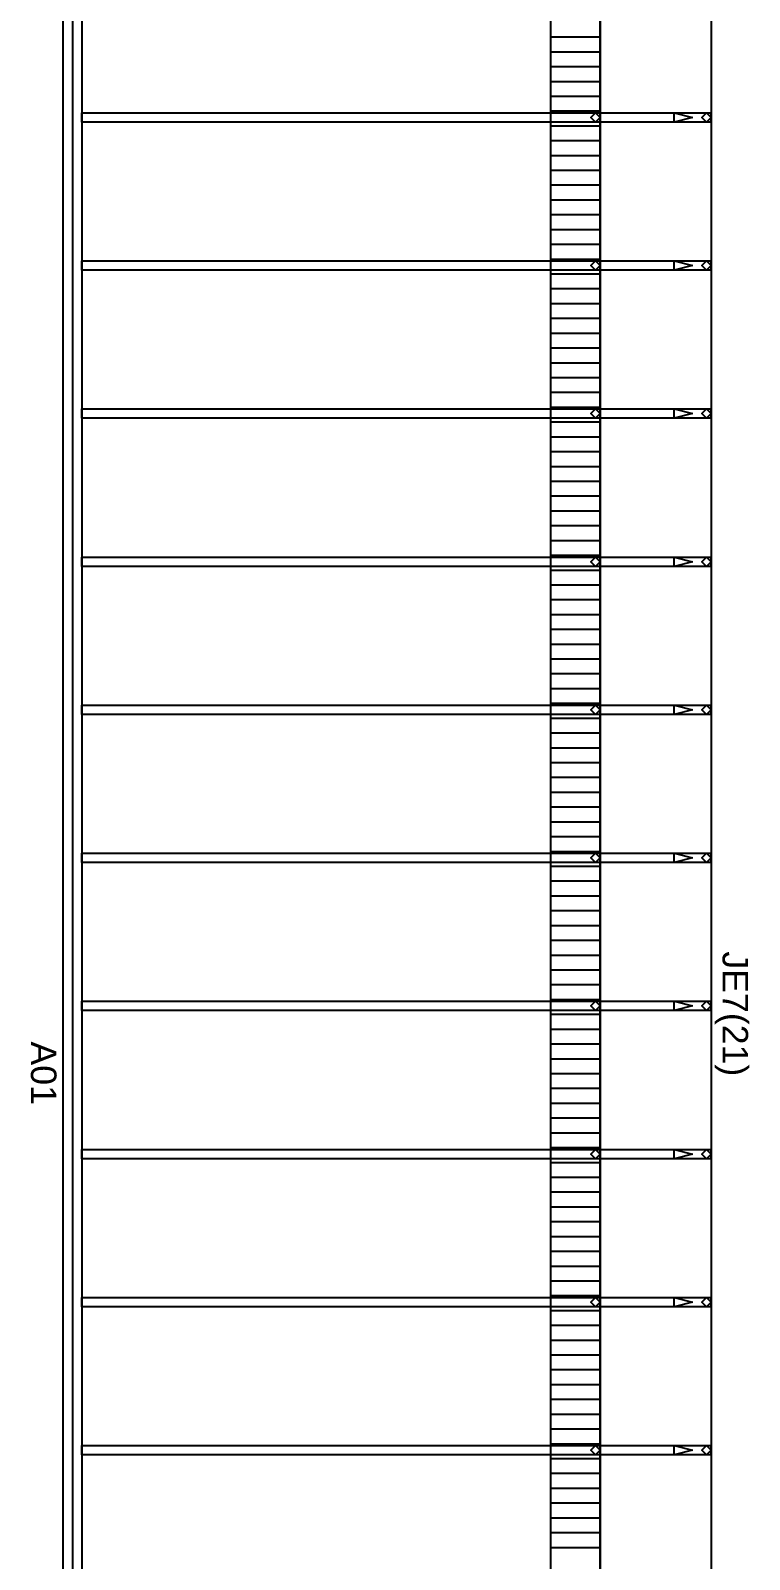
# Model space of a CAD drawing. Header units: inches. Extents: x -25328 to 8149, y -5530 to 4336.
# Drawn here: x 1791.8 to 1908.3, y 2795.1 to 3042.9 of the extents above; entities that cross this region are included whole.
import ezdxf

# ---------------------------------------------------------------- set-up
doc = ezdxf.new("R2010")
doc.units = ezdxf.units.IN
doc.header["$LTSCALE"] = 16
doc.header["$MEASUREMENT"] = 0
for name, color, linetype in [('1st_Floor_Labels_Engineering_Mem', 7, 'CONTINUOUS'), ('1st_Floor_Objects_Planes', 7, 'CONTINUOUS'), ('1st_Floor_Objects_Roof_Framing', 40, 'CONTINUOUS'), ('1st_Floor_Objects_Roof_Truss', 40, 'CONTINUOUS'), ('1st_Floor_Objects_Walls', 7, 'CONTINUOUS')]:
    doc.layers.add(name, color=color, linetype=linetype)
doc.styles.add('ARIAL', font='arial.ttf', dxfattribs={"height": 13.333333})

msp = doc.modelspace()

# ---------------------------------------------------------------- linework, layer by layer
at = {"layer": '1st_Floor_Labels_Engineering_Mem', "color": 7}
msp.add_line((1902.05628768, 3124.08641558), (1902.05633918, 2644.08641558), dxfattribs=at)
at = {"layer": '1st_Floor_Objects_Planes', "color": 70}
for p, q in [((1902.05626765, 3303.08629351), (1902.0563449, 2603.08649188)), ((1902.05627051, 3303.08620196), (1902.0563449, 2603.0864461))]:
    msp.add_line(p, q, dxfattribs=at)
at = {"layer": '1st_Floor_Objects_Planes', "color": 7}
msp.add_line((1884.05627337, 3285.08620196), (1884.05634776, 2585.0864461), dxfattribs=at)
at = {"layer": '1st_Floor_Objects_Roof_Framing', "color": 40}
for points in [[(1884.05630198, 3028.83650714), (1883.30630198, 3029.58650714), (1882.55630198, 3028.83650714), (1883.30630198, 3028.08650714)], [(1899.05629912, 3028.83650714), (1896.05629912, 3028.08650714), (1896.05629912, 3029.58650714)], [(1902.05629912, 3028.83650714), (1901.30629912, 3029.58650714), (1900.55629912, 3028.83650714), (1901.30629912, 3028.08650714)], [(1884.05630484, 3004.83650714), (1883.30630484, 3005.58650714), (1882.55630484, 3004.83650714), (1883.30630484, 3004.08650714)], [(1899.05630198, 3004.83650714), (1896.05630198, 3004.08650714), (1896.05630198, 3005.58650714)], [(1902.05630198, 3004.83650714), (1901.30630198, 3005.58650714), (1900.55630198, 3004.83650714), (1901.30630198, 3004.08650714)], [(1884.05630771, 2980.83650714), (1883.30630771, 2981.58650714), (1882.55630771, 2980.83650714), (1883.30630771, 2980.08650714)], [(1899.05630484, 2980.83650714), (1896.05630484, 2980.08650714), (1896.05630484, 2981.58650714)], [(1902.05630484, 2980.83650714), (1901.30630484, 2981.58650714), (1900.55630484, 2980.83650714), (1901.30630484, 2980.08650714)], [(1884.05631057, 2956.83650714), (1883.30631057, 2957.58650714), (1882.55631057, 2956.83650714), (1883.30631057, 2956.08650714)], [(1899.05630484, 2956.83650714), (1896.05630484, 2956.08650714), (1896.05630484, 2957.58650714)], [(1902.05630484, 2956.83650714), (1901.30630484, 2957.58650714), (1900.55630484, 2956.83650714), (1901.30630484, 2956.08650714)], [(1884.05631343, 2932.83646136), (1883.30629054, 2933.58650714), (1882.55626765, 2932.83646136), (1883.30629054, 2932.08641558)], [(1899.05630771, 2932.83650714), (1896.05630771, 2932.08646136), (1896.05630771, 2933.58650714)], [(1902.05630771, 2932.83646136), (1901.30628482, 2933.58650714), (1900.55626193, 2932.83646136), (1901.30628482, 2932.08641558)], [(1884.05631343, 2908.83646136), (1883.30631343, 2909.58646136), (1882.55631343, 2908.83646136), (1883.30631343, 2908.08646136)], [(1899.05631057, 2908.83646136), (1896.05631057, 2908.08646136), (1896.05631057, 2909.58646136)], [(1902.05631057, 2908.83646136), (1901.30631057, 2909.58646136), (1900.55631057, 2908.83646136), (1901.30631057, 2908.08646136)], [(1884.05631629, 2884.83646136), (1883.30631629, 2885.58646136), (1882.55631629, 2884.83646136), (1883.30631629, 2884.08646136)], [(1899.05631343, 2884.83646136), (1896.05631343, 2884.08646136), (1896.05631343, 2885.58646136)], [(1902.05631343, 2884.83646136), (1901.30631343, 2885.58646136), (1900.55631343, 2884.83646136), (1901.30631343, 2884.08646136)], [(1884.05631915, 2860.83646136), (1883.30631915, 2861.58646136), (1882.55631915, 2860.83646136), (1883.30631915, 2860.08646136)], [(1899.05631629, 2860.83646136), (1896.05631629, 2860.08646136), (1896.05631629, 2861.58646136)], [(1902.05631629, 2860.83646136), (1901.30631629, 2861.58646136), (1900.55631629, 2860.83646136), (1901.30631629, 2860.08646136)], [(1884.05632201, 2836.83646136), (1883.30632201, 2837.58646136), (1882.55632201, 2836.83646136), (1883.30632201, 2836.08646136)], [(1899.05631915, 2836.83646136), (1896.05631915, 2836.08646136), (1896.05631915, 2837.58646136)], [(1902.05631915, 2836.83646136), (1901.30631915, 2837.58646136), (1900.55631915, 2836.83646136), (1901.30631915, 2836.08646136)], [(1884.05632487, 2812.83646136), (1883.30632487, 2813.58646136), (1882.55632487, 2812.83646136), (1883.30632487, 2812.08646136)], [(1899.05632201, 2812.83646136), (1896.05632201, 2812.08646136), (1896.05632201, 2813.58646136)], [(1902.05632201, 2812.83646136), (1901.30632201, 2813.58646136), (1900.55632201, 2812.83646136), (1901.30632201, 2812.08646136)]]:
    msp.add_lwpolyline(points, close=True, dxfattribs=at).dxf.unprotected_set("ltscale", 0)
at = {"layer": '1st_Floor_Objects_Roof_Truss', "color": 40}
for p, q in [((1798.55627909, 3133.08595782), (1798.55632487, 2624.0864461)), ((1800.05629054, 3028.08650714), (1800.05629054, 3029.58650714)), ((1800.05629054, 3028.08650714), (1800.05629054, 3029.58650714)), ((1884.05630198, 3028.08650714), (1884.05630198, 3029.58650714)), ((1902.05629912, 3028.08650714), (1902.05629912, 3029.58650714)), ((1800.05629054, 3004.08650714), (1800.05629054, 3005.58650714)), ((1800.05629054, 3004.08650714), (1800.05629054, 3005.58650714)), ((1884.05630484, 3004.08650714), (1884.05630484, 3005.58650714)), ((1902.05630198, 3004.08650714), (1902.05630198, 3005.58650714)), ((1800.05630198, 2980.08650714), (1800.05630198, 2981.58650714)), ((1800.05630198, 2980.08650714), (1800.05630198, 2981.58650714)), ((1884.05630771, 2980.08650714), (1884.05630771, 2981.58650714)), ((1902.05630484, 2980.08650714), (1902.05630484, 2981.58650714)), ((1800.05630198, 2956.08650714), (1800.05630198, 2957.58650714)), ((1800.05630198, 2956.08650714), (1800.05630198, 2957.58650714)), ((1884.05631057, 2956.08650714), (1884.05631057, 2957.58650714)), ((1902.05630484, 2956.08650714), (1902.05630484, 2957.58650714)), ((1800.05630198, 2932.08646136), (1800.05630198, 2933.58650714)), ((1800.05630198, 2932.08646136), (1800.05630198, 2933.58650714)), ((1884.05631343, 2932.08646136), (1884.05631343, 2933.58650714)), ((1902.05630771, 2932.08646136), (1902.05630771, 2933.58650714)), ((1800.05630198, 2908.08646136), (1800.05630198, 2909.58646136)), ((1800.05630198, 2908.08646136), (1800.05630198, 2909.58646136)), ((1884.05631343, 2908.08646136), (1884.05631343, 2909.58646136)), ((1902.05631057, 2908.08646136), (1902.05631057, 2909.58646136)), ((1800.05630198, 2884.08646136), (1800.05630198, 2885.58646136)), ((1800.05630198, 2884.08646136), (1800.05630198, 2885.58646136)), ((1884.05631629, 2884.08646136), (1884.05631629, 2885.58646136)), ((1902.05631343, 2884.08646136), (1902.05631343, 2885.58646136)), ((1800.05631343, 2860.08646136), (1800.05631343, 2861.58646136)), ((1800.05631343, 2860.08646136), (1800.05631343, 2861.58646136)), ((1884.05631915, 2860.08646136), (1884.05631915, 2861.58646136)), ((1902.05631629, 2860.08646136), (1902.05631629, 2861.58646136)), ((1800.05631343, 2836.08646136), (1800.05631343, 2837.58646136)), ((1800.05631343, 2836.08646136), (1800.05631343, 2837.58646136)), ((1884.05632201, 2836.08646136), (1884.05632201, 2837.58646136)), ((1902.05631915, 2836.08646136), (1902.05631915, 2837.58646136)), ((1800.05631343, 2812.08646136), (1800.05631343, 2813.58646136)), ((1800.05631343, 2812.08646136), (1800.05631343, 2813.58646136)), ((1884.05632487, 2812.08646136), (1884.05632487, 2813.58646136)), ((1902.05632201, 2812.08646136), (1902.05632201, 2813.58646136))]:
    msp.add_line(p, q, dxfattribs=at)
for points in [[(1800.05627909, 3133.08595782), (1800.05632487, 2624.0864461), (1798.55632487, 2624.0864461), (1797.05632487, 2624.0864461), (1797.05627909, 3133.08595782), (1798.55627909, 3133.08595782)], [(1902.05629912, 3028.08650714), (1800.05629054, 3028.08650714), (1800.05629054, 3028.83650714), (1800.05629054, 3029.58650714), (1902.05629912, 3029.58650714), (1902.05629912, 3028.83650714)], [(1902.05630198, 3004.08650714), (1800.05629054, 3004.08650714), (1800.05629054, 3004.83650714), (1800.05629054, 3005.58650714), (1902.05630198, 3005.58650714), (1902.05630198, 3004.83650714)], [(1902.05630484, 2980.08650714), (1800.05630198, 2980.08650714), (1800.05630198, 2980.83650714), (1800.05630198, 2981.58650714), (1902.05630484, 2981.58650714), (1902.05630484, 2980.83650714)], [(1902.05630484, 2956.08650714), (1800.05630198, 2956.08650714), (1800.05630198, 2956.83650714), (1800.05630198, 2957.58650714), (1902.05630484, 2957.58650714), (1902.05630484, 2956.83650714)], [(1902.05630771, 2932.08646136), (1800.05630198, 2932.08646136), (1800.05630198, 2932.83646136), (1800.05630198, 2933.58650714), (1902.05630771, 2933.58650714), (1902.05630771, 2932.83646136)], [(1902.05631057, 2908.08646136), (1800.05630198, 2908.08646136), (1800.05630198, 2908.83646136), (1800.05630198, 2909.58646136), (1902.05631057, 2909.58646136), (1902.05631057, 2908.83646136)], [(1902.05631343, 2884.08646136), (1800.05630198, 2884.08646136), (1800.05630198, 2884.83646136), (1800.05630198, 2885.58646136), (1902.05631343, 2885.58646136), (1902.05631343, 2884.83646136)], [(1902.05631629, 2860.08646136), (1800.05631343, 2860.08646136), (1800.05631343, 2860.83646136), (1800.05631343, 2861.58646136), (1902.05631629, 2861.58646136), (1902.05631629, 2860.83646136)], [(1902.05631915, 2836.08646136), (1800.05631343, 2836.08646136), (1800.05631343, 2836.83646136), (1800.05631343, 2837.58646136), (1902.05631915, 2837.58646136), (1902.05631915, 2836.83646136)], [(1902.05632201, 2812.08646136), (1800.05631343, 2812.08646136), (1800.05631343, 2812.83646136), (1800.05631343, 2813.58646136), (1902.05632201, 2813.58646136), (1902.05632201, 2812.83646136)]]:
    msp.add_lwpolyline(points, close=True, dxfattribs=at).dxf.unprotected_set("ltscale", 0)
at = {"layer": '1st_Floor_Objects_Walls', "color": 7}
for p, q in [((1876.05629817, 3041.88982134), (1884.05630198, 3041.88982134)), ((1876.05629817, 3039.48985797), (1884.05630198, 3039.48985797)), ((1876.05629817, 3037.08989459), (1884.05630198, 3037.08989459)), ((1876.05630389, 3034.68993121), (1884.05630198, 3034.68993121)), ((1876.05630389, 3032.28996783), (1884.05630198, 3032.28996783)), ((1876.05630389, 3029.89000445), (1884.05630198, 3029.89000445)), ((1876.05630389, 3027.49004107), (1884.05630198, 3027.49004107)), ((1876.05630389, 3025.09007769), (1884.05630198, 3025.09007769)), ((1876.05630389, 3022.69011431), (1884.05630198, 3022.69011431)), ((1876.05630389, 3020.29015093), (1884.05630198, 3020.29015093)), ((1876.05630389, 3017.89018756), (1884.05630198, 3017.89018756)), ((1876.05630389, 3015.49022418), (1884.05630484, 3015.49022418)), ((1876.05630389, 3013.0902608), (1884.05630484, 3013.0902608)), ((1876.05630389, 3010.69029742), (1884.05630484, 3010.69029742)), ((1876.05630389, 3008.29033404), (1884.05630484, 3008.29033404)), ((1876.05630389, 3005.89037066), (1884.05630484, 3005.89037066)), ((1876.05630389, 3003.49040728), (1884.05630484, 3003.49040728)), ((1876.05630389, 3001.0904439), (1884.05630484, 3001.0904439)), ((1876.05630389, 2998.69048052), (1884.05630484, 2998.69048052)), ((1876.05630389, 2996.29051715), (1884.05630484, 2996.29051715)), ((1876.05630389, 2993.89055377), (1884.05630771, 2993.89055377)), ((1876.05630389, 2991.49059039), (1884.05630771, 2991.49059039)), ((1876.05630389, 2989.09062701), (1884.05630771, 2989.09062701)), ((1876.05630389, 2986.69066363), (1884.05630771, 2986.69066363)), ((1876.05630389, 2984.29070025), (1884.05630771, 2984.29070025)), ((1876.05630961, 2981.89073687), (1884.05630771, 2981.89073687)), ((1876.05630961, 2979.49077349), (1884.05630771, 2979.49077349)), ((1876.05630961, 2977.09081011), (1884.05630771, 2977.09081011)), ((1876.05630961, 2974.69084674), (1884.05630771, 2974.69084674)), ((1876.05630961, 2972.29088336), (1884.05630771, 2972.29088336)), ((1876.05630961, 2969.89091998), (1884.05630771, 2969.89091998)), ((1876.05630961, 2967.4909566), (1884.05630771, 2967.4909566)), ((1876.05630961, 2965.09099322), (1884.05631057, 2965.09099322)), ((1876.05630961, 2962.69102984), (1884.05631057, 2962.69102984)), ((1876.05630961, 2960.29106646), (1884.05631057, 2960.29106646)), ((1876.05630961, 2957.89110308), (1884.05631057, 2957.89110308)), ((1876.05630961, 2955.4911397), (1884.05631057, 2955.4911397)), ((1876.05630961, 2953.09117632), (1884.05631057, 2953.09117632)), ((1876.05630961, 2950.69121295), (1884.05631057, 2950.69121295)), ((1876.05630961, 2948.29124957), (1884.05631057, 2948.29124957)), ((1876.05630961, 2945.89128619), (1884.05631057, 2945.89128619)), ((1876.05630961, 2943.49132281), (1884.05631057, 2943.49132281)), ((1876.05630961, 2941.09135943), (1884.05631343, 2941.09135943)), ((1876.05630961, 2938.69139605), (1884.05631343, 2938.69139605)), ((1876.05630961, 2936.29143267), (1884.05631343, 2936.29143267)), ((1876.05630961, 2933.89146929), (1884.05631343, 2933.89146929)), ((1876.05630961, 2931.49146014), (1884.05631343, 2931.49146014)), ((1876.05631533, 2929.09145098), (1884.05631343, 2929.09145098)), ((1876.05631533, 2926.69144183), (1884.05631343, 2926.69144183)), ((1876.05631533, 2924.29143267), (1884.05631343, 2924.29143267)), ((1876.05631533, 2921.89142352), (1884.05631343, 2921.89142352)), ((1876.05631533, 2919.49141436), (1884.05631343, 2919.49141436)), ((1876.05631533, 2917.09140521), (1884.05631343, 2917.09140521)), ((1876.05631533, 2914.69139605), (1884.05631343, 2914.69139605)), ((1876.05631533, 2912.2913869), (1884.05631629, 2912.2913869)), ((1876.05631533, 2909.89137774), (1884.05631629, 2909.89137774)), ((1876.05631533, 2907.49136859), (1884.05631629, 2907.49136859)), ((1876.05631533, 2905.09135943), (1884.05631629, 2905.09135943)), ((1876.05631533, 2902.69135028), (1884.05631629, 2902.69135028)), ((1876.05631533, 2900.29134112), (1884.05631629, 2900.29134112)), ((1876.05631533, 2897.89133196), (1884.05631629, 2897.89133196)), ((1876.05631533, 2895.49132281), (1884.05631629, 2895.49132281)), ((1876.05631533, 2893.09131365), (1884.05631629, 2893.09131365)), ((1876.05631533, 2890.6913045), (1884.05631915, 2890.6913045)), ((1876.05631533, 2888.29129534), (1884.05631915, 2888.29129534)), ((1876.05631533, 2885.89128619), (1884.05631915, 2885.89128619)), ((1876.05631533, 2883.49127703), (1884.05631915, 2883.49127703)), ((1876.05631533, 2881.09126788), (1884.05631915, 2881.09126788)), ((1876.05631533, 2878.69125872), (1884.05631915, 2878.69125872)), ((1876.05632106, 2876.29124957), (1884.05631915, 2876.29124957)), ((1876.05632106, 2873.89124041), (1884.05631915, 2873.89124041)), ((1876.05632106, 2871.49123126), (1884.05631915, 2871.49123126)), ((1876.05632106, 2869.0912221), (1884.05631915, 2869.0912221)), ((1876.05632106, 2866.69121295), (1884.05631915, 2866.69121295)), ((1876.05632106, 2864.29120379), (1884.05631915, 2864.29120379)), ((1876.05632106, 2861.89119464), (1884.05632201, 2861.89119464)), ((1876.05632106, 2859.49118548), (1884.05632201, 2859.49118548)), ((1876.05632106, 2857.09117632), (1884.05632201, 2857.09117632)), ((1876.05632106, 2854.69116717), (1884.05632201, 2854.69116717)), ((1876.05632106, 2852.29115801), (1884.05632201, 2852.29115801)), ((1876.05632106, 2849.89114886), (1884.05632201, 2849.89114886)), ((1876.05632106, 2847.4911397), (1884.05632201, 2847.4911397)), ((1876.05632106, 2845.09113055), (1884.05632201, 2845.09113055)), ((1876.05632106, 2842.69112139), (1884.05632201, 2842.69112139)), ((1876.05632106, 2840.29111224), (1884.05632201, 2840.29111224)), ((1876.05632106, 2837.89110308), (1884.05632487, 2837.89110308)), ((1876.05632106, 2835.49109393), (1884.05632487, 2835.49109393)), ((1876.05632106, 2833.09108477), (1884.05632487, 2833.09108477)), ((1876.05632106, 2830.69107562), (1884.05632487, 2830.69107562)), ((1876.05632106, 2828.29106646), (1884.05632487, 2828.29106646)), ((1876.05632106, 2825.89105731), (1884.05632487, 2825.89105731)), ((1876.05632678, 2823.49104815), (1884.05632487, 2823.49104815)), ((1876.05632678, 2821.091039), (1884.05632487, 2821.091039)), ((1876.05632678, 2818.69102984), (1884.05632487, 2818.69102984)), ((1876.05632678, 2816.29102069), (1884.05632487, 2816.29102069)), ((1876.05632678, 2813.89101153), (1884.05632487, 2813.89101153)), ((1876.05632678, 2811.49100237), (1884.05632487, 2811.49100237)), ((1876.05632678, 2809.09099322), (1884.05632487, 2809.09099322)), ((1876.05632678, 2806.69098406), (1884.05632487, 2806.69098406)), ((1876.05632678, 2804.29097491), (1884.05632487, 2804.29097491)), ((1876.05632678, 2801.89096575), (1884.05632773, 2801.89096575)), ((1876.05632678, 2799.4909566), (1884.05632773, 2799.4909566)), ((1876.05632678, 2797.09094744), (1884.05632773, 2797.09094744))]:
    msp.add_line(p, q, dxfattribs=at)
msp.add_lwpolyline([(1876.05627528, 3277.08623248), (1876.05634967, 2585.0864461), (1884.05635062, 2585.0864461), (1884.05627623, 3277.08623248)], close=True, dxfattribs=at).dxf.unprotected_set("ltscale", 0)
msp.add_lwpolyline([(1876.05627528, 3277.08623248), (1876.05634967, 2585.0864461), (1884.05635062, 2585.0864461), (1884.05627623, 3277.08623248)], close=True, dxfattribs=at).dxf.unprotected_set("ltscale", 0)

# ---------------------------------------------------------------- texts
at = {"layer": '1st_Floor_Labels_Engineering_Mem', "color": 7, "char_height": 4.139999986, "attachment_point": 1, "style": 'ARIAL'}
for s, insert, rotation in [('JE7(21)', (1908.05214492, 2893.68640643), 270.0000061472), ('A01', (1795.96880427, 2879.08603411), 270.0000136604)]:
    msp.add_mtext(s, dxfattribs=dict(at, insert=insert, rotation=rotation))

doc.saveas('drawing.dxf')
